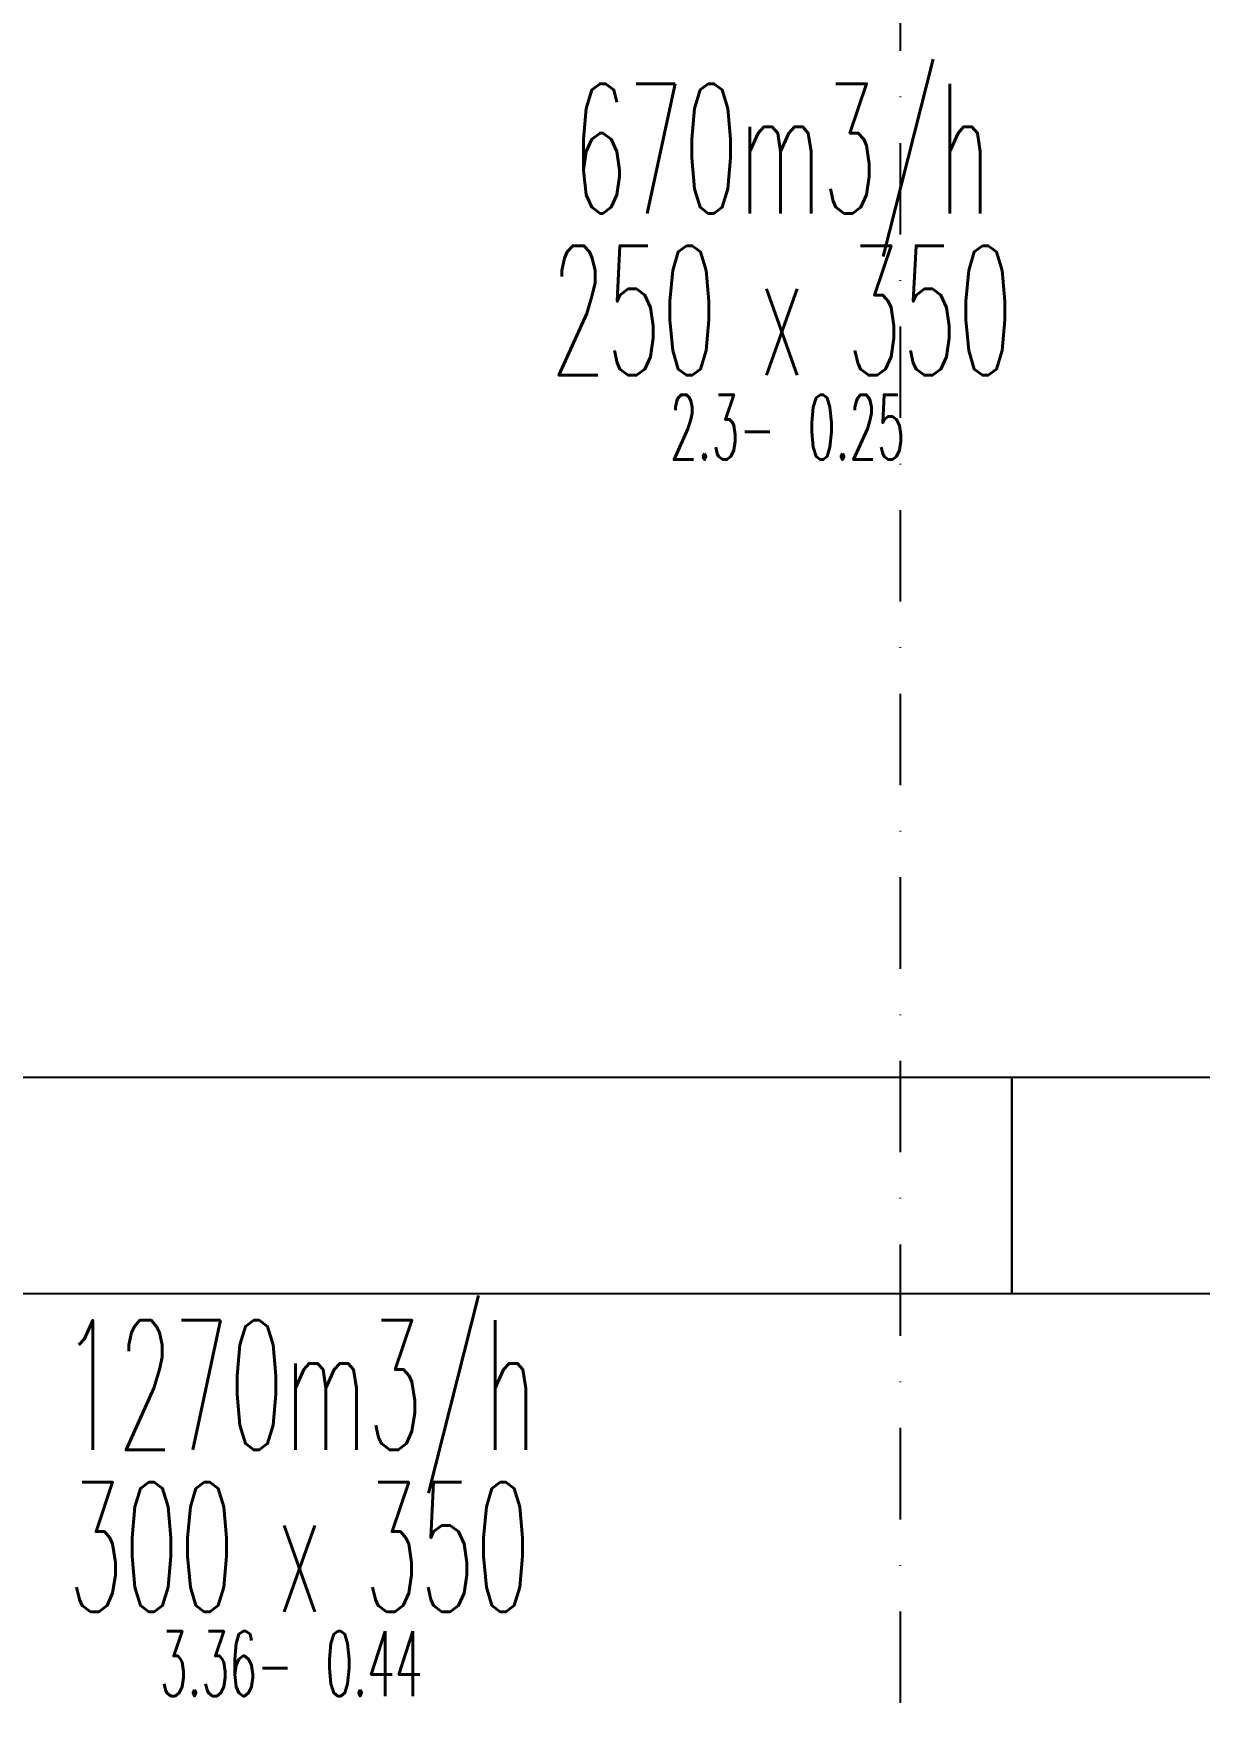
# Model space of a CAD drawing. Header units: inches. Extents: x -772 to 6765, y -813 to 4093.
# Drawn here: x 729.6 to 891.6, y 2091.3 to 2324.2 of the extents above; entities that cross this region are included whole.
import ezdxf
from ezdxf.enums import TextEntityAlignment as Align

# ---------------------------------------------------------------- set-up
doc = ezdxf.new("R2010")
doc.units = ezdxf.units.IN
doc.header["$MEASUREMENT"] = 0
doc.linetypes.add('DASHDOT', pattern=[25.4, 12.7, -6.35, 0, -6.35])
doc.layers.add('H_STR_Aks', color=250, linetype='DASHDOT')
doc.layers.add('MTY-UFLEME-KANALI', color=20, linetype='Continuous')
doc.layers.add('HIZ-PA', color=253, linetype='Continuous', lineweight=0, transparency=0.5)
doc.layers.add('MTY-UFLEME-KANALI-CAP', color=21, linetype='Continuous', lineweight=0)
doc.styles.add('CAP', font='simplxtw.shx', dxfattribs={"width": 0.65})

# ---------------------------------------------------------------- blocks, each defined once
blk = doc.blocks.new('*U230')
at = {"layer": 'HIZ-PA', "color": 3, "style": 'CAP', "width": 0.5}
blk.add_attdef('HIZ', text='', height=0.5, dxfattribs=at).set_placement((-0.049, -1.954), align=Align.BOTTOM_RIGHT)
blk.add_attdef('PA', text='', height=0.5, dxfattribs=at).set_placement((0.201, -1.954), align=Align.BOTTOM_LEFT)
at = {"layer": 'MTY-UFLEME-KANALI-CAP', "color": 7, "style": 'CAP', "width": 0.5}
for tag, p in [('DEBI', (0.001, -0.204)), ('X', (0.001, -1.454))]:
    blk.add_attdef(tag, text='', height=1, dxfattribs=at).set_placement(p, align=Align.BOTTOM_CENTER)
blk.add_attdef('A', text='', height=1, dxfattribs=at).set_placement((-0.499, -1.454), align=Align.BOTTOM_RIGHT)
blk.add_attdef('B', text='', height=1, dxfattribs=at).set_placement((0.501, -1.454), align=Align.BOTTOM_LEFT)
blk = doc.blocks.new('mekanik')
at = {"layer": 'MTY-UFLEME-KANALI'}
for points in [[(19451.13, 9019.17), (19451.13, 8989.17), (20135.53, 8989.17), (20135.53, 9019.17)], [(20212.5, 9019.17), (20135.53, 9019.17), (20135.53, 8989.17), (20212.5, 8989.17)]]:
    blk.add_lwpolyline(points, close=True, dxfattribs=at)
at = {"layer": 'MTY-UFLEME-KANALI-CAP', "xscale": 18, "yscale": 18, "zscale": 18}
for p, values in [((20103.55, 9137.5), {'DEBI': '670m3/h', 'X': 'x', 'A': '250', 'B': '350', 'PA': '0.25', 'HIZ': '2.3-'}), ((20036.51, 8965.73), {'DEBI': '1270m3/h', 'X': 'x', 'A': '300', 'B': '350', 'PA': '0.44', 'HIZ': '3.36-'})]:
    blk.add_blockref('*U230', p, dxfattribs=at).add_auto_attribs(values)

msp = doc.modelspace()

# ---------------------------------------------------------------- linework, layer by layer
at = {"layer": 'H_STR_Aks'}
msp.add_line((850, 4043), (850, -712.77), dxfattribs=at)

# ---------------------------------------------------------------- block references
msp.add_blockref('mekanik', (-19270, -6840))

doc.saveas('drawing.dxf')
